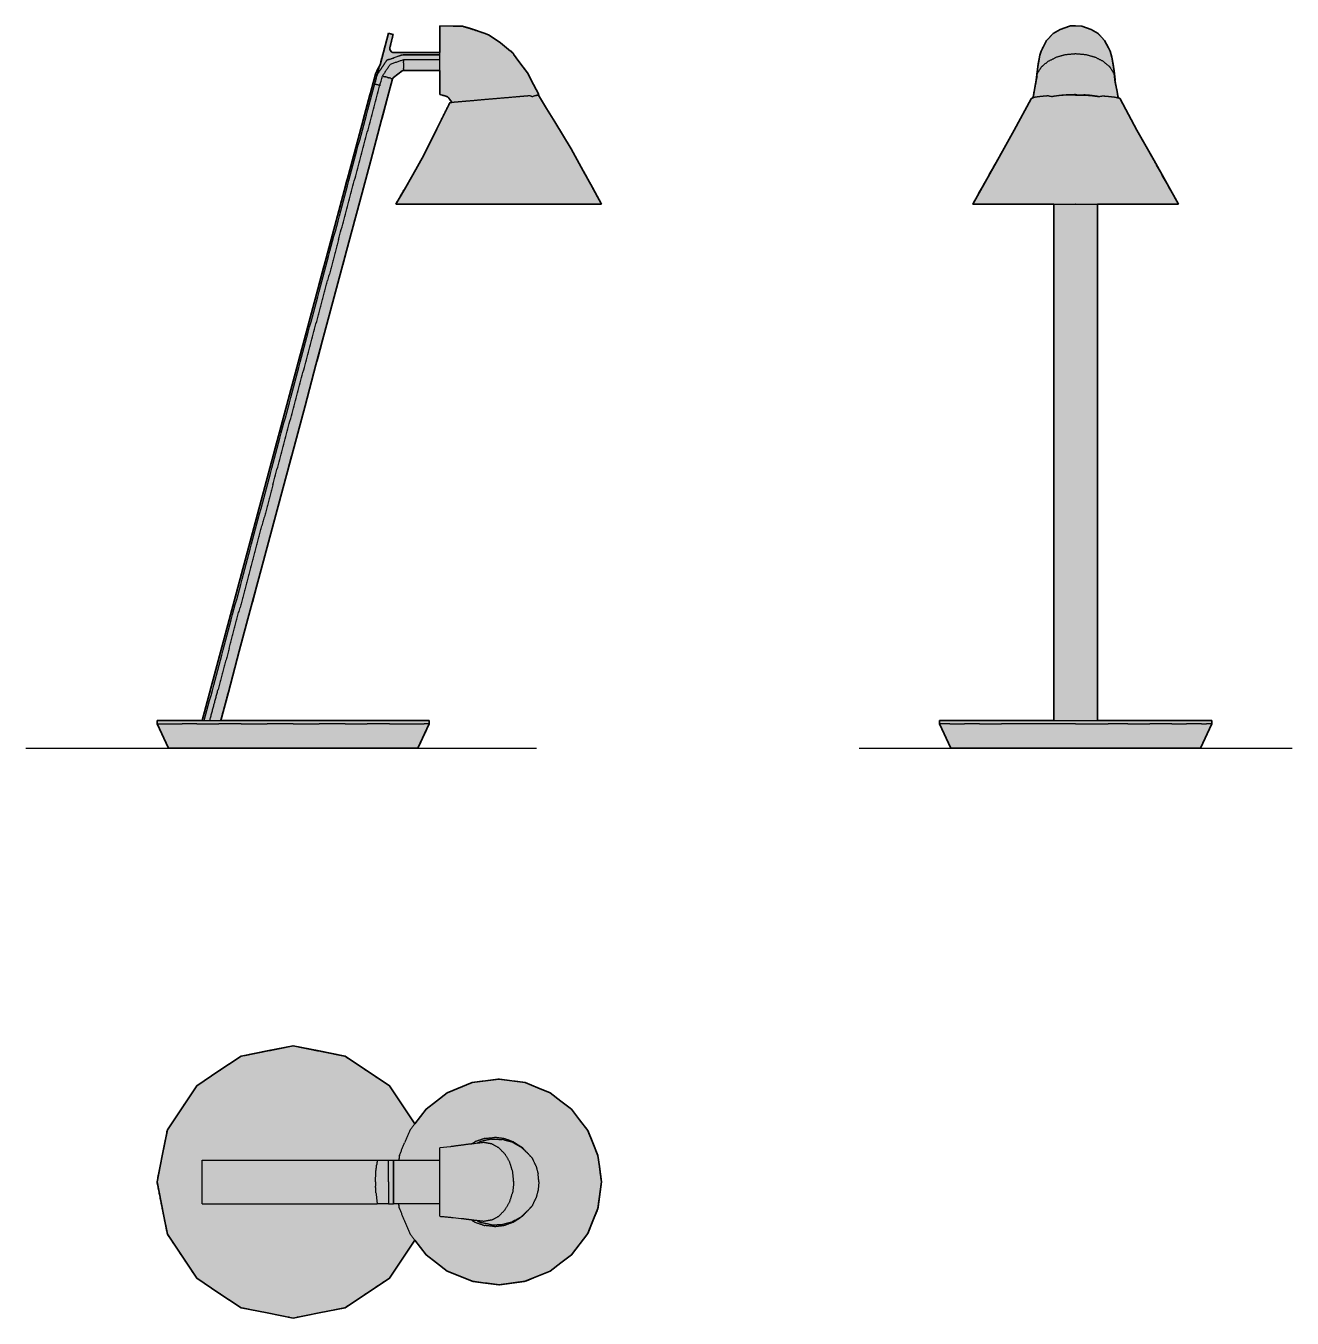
# Model space of a CAD drawing. Header units: millimetres. Extents: x 0 to 739, y -332 to 421.
import ezdxf

# ---------------------------------------------------------------- set-up
doc = ezdxf.new("R2010")
doc.units = ezdxf.units.MM
doc.layers.add('Blocks', color=7, linetype='Continuous')
doc.layers.add('Default', color=7, linetype='Continuous')
doc.layers.add('Blocks$Fill', color=7, linetype='Continuous', true_color=0xffffff)
for name, color, linetype, lineweight, true_color in [('Blocks$Inner', 7, 'Continuous', 25, 0x007f00), ('Blocks$Outline', 7, 'Continuous', 35, 0xff3f3f), ('Groud', 7, 'Continuous', 25, 0x243775)]:
    doc.layers.add(name, color=color, linetype=linetype, lineweight=lineweight, true_color=true_color)

# ---------------------------------------------------------------- blocks, each defined once
blk = doc.blocks.new('NJP mini Table Lamp Top')
at = {"layer": 'Blocks$Fill'}
blk.add_hatch(color=256, dxfattribs=at).paths.add_polyline_path([(23.27, -56.18), (49.04, -73.4), (64.25, -76.42), (79.45, -79.45), (94.65, -76.42), (109.85, -73.4), (135.63, -56.18), (150.49, -33.93), (157, -42.43), (163.22, -47.19), (169.43, -51.96), (176.67, -54.96), (183.9, -57.95), (191.67, -58.98), (199.43, -60), (214.96, -57.95), (229.43, -51.96), (235.64, -47.19), (241.86, -42.43), (251.39, -30), (254.39, -22.76), (257.38, -15.53), (259.43, 0), (258.23, 9.08), (257.38, 15.53), (254.39, 22.76), (251.39, 30), (246.62, 36.21), (241.86, 42.43), (235.64, 47.19), (229.43, 51.96), (222.19, 54.96), (214.96, 57.95), (199.43, 60), (183.9, 57.95), (169.43, 51.96), (163.22, 47.19), (157, 42.43), (150.49, 33.93), (135.63, 56.18), (109.85, 73.4), (79.45, 79.45), (64.25, 76.42), (49.04, 73.4), (36.16, 64.79), (23.27, 56.18), (14.66, 43.29), (6.05, 30.4), (3.02, 15.2), (0, 0), (6.05, -30.4)], flags=0)
at = {"layer": 'Blocks$Inner'}
for p, q in [((171.35, 20.57), (165.07, 20)), ((172.77, -20.75), (177.59, -21.38))]:
    blk.add_line(p, q, dxfattribs=at)
for points in [[(0, 0), (3.02, 15.2), (6.05, 30.4), (14.66, 43.29), (23.27, 56.18), (36.16, 64.79), (49.04, 73.4), (64.25, 76.42), (79.45, 79.45), (94.65, 76.42), (109.85, 73.4)], [(109.85, 73.4), (135.63, 56.18)], [(183.9, 57.95), (169.43, 51.96)], [(199.43, 60), (183.9, 57.95)], [(214.96, 57.95), (199.43, 60)], [(214.96, 57.95), (222.19, 54.96)], [(229.43, 51.96), (222.19, 54.96)], [(157, 42.43), (163.22, 47.19)], [(169.43, 51.96), (163.22, 47.19)], [(229.43, 51.96), (235.64, 47.19)], [(241.86, 42.43), (235.64, 47.19)], [(157, 42.43), (147.47, 30)], [(241.86, 42.43), (246.62, 36.21)], [(246.62, 36.21), (251.39, 30)], [(141.48, 15.53), (144.48, 22.76)], [(147.47, 30), (144.48, 22.76)], [(193.09, 22.61), (190.85, 23), (183.02, 22.12), (177.09, 21.38), (171.35, 20.57)], [(183.52, 22.17), (185.72, 23.53)], [(191.26, 25.41), (185.72, 23.53)], [(189.15, 23.7), (186.71, 22.53)], [(189.15, 23.7), (186.78, 22.54)], [(195.22, 25), (189.15, 23.7)], [(191.26, 25.41), (197.07, 26)], [(195.22, 25), (201.42, 24.81)], [(202.87, 25.26), (197.07, 26)], [(207.4, 23.14), (201.42, 24.81)], [(208.36, 23.23), (202.87, 25.26)], [(207.4, 23.14), (212.81, 20.07)], [(208.36, 23.23), (213.26, 20.02)], [(254.39, 22.76), (251.39, 30)], [(257.38, 15.53), (254.39, 22.76)], [(141.48, 15.53), (141.1, 12.68)], [(165.07, 19.32), (165.07, 20)], [(165.07, -19.32), (165.07, -17.32), (165.07, -14.14), (165.07, -10), (165.07, -5.18), (165.07, 0), (165.07, 5.18), (165.07, 10), (165.07, 14.14), (165.07, 17.32), (165.07, 19.32)], [(195.34, 22.22), (193.09, 22.61)], [(199.52, 19.92), (195.34, 22.22)], [(203.12, 16.26), (199.52, 19.92)], [(203.12, 16.26), (205.88, 11.5)], [(217.31, 15.78), (212.81, 20.07)], [(213.26, 20.02), (217.31, 15.78)], [(218.34, 14.64), (217.31, 15.78)], [(258.23, 9.08), (257.38, 15.53)], [(26.27, 12.68), (127.14, 12.68)], [(127.14, 12.68), (128.53, 12.68)], [(127.78, 6.36), (128.24, 10.25)], [(128.53, 12.68), (128.24, 10.25)], [(128.53, 12.68), (134.2, 12.68)], [(134.2, 12.68), (135.09, 12.68)], [(135.09, 0), (135.09, 12.68)], [(135.09, 12.68), (137.84, 12.68)], [(137.84, 12.68), (137.84, -12.68)], [(137.84, 12.68), (138.27, 12.68)], [(138.27, 12.68), (141.1, 12.68)], [(138.27, -12.68), (138.27, 12.68)], [(141.1, 12.68), (165.07, 12.68)], [(207.61, 5.95), (205.88, 11.5)], [(218.34, 14.64), (219.29, 13.44)], [(221.26, 9.21), (219.29, 13.44)], [(221.26, 9.21), (222.46, 4.69)], [(259.43, 0), (258.23, 9.08)], [(6.05, -30.4), (3.77, -18.96), (0, 0)], [(127.46, 0), (127.78, 6.36)], [(135.09, 0), (135.09, -12.68)], [(208.2, 0), (207.61, 5.95)], [(222.87, 0), (222.46, 4.69)], [(127.46, 0), (127.58, -2.44)], [(127.78, -6.36), (127.58, -2.44)], [(127.78, -6.36), (128.53, -12.68)], [(205.88, -11.5), (207.61, -5.95)], [(208.2, 0), (207.61, -5.95)], [(222.46, -4.69), (221.26, -9.21)], [(222.87, 0), (222.46, -4.69)], [(259.43, 0), (257.38, -15.53)], [(26.27, -12.68), (128.53, -12.68)], [(135.09, -12.68), (128.53, -12.68)], [(135.09, -12.68), (137.84, -12.68)], [(141.48, -15.53), (141.1, -12.68)], [(203.12, -16.26), (205.88, -11.5)], [(218.34, -14.64), (217.31, -15.78)], [(219.29, -13.44), (218.34, -14.64)], [(219.29, -13.44), (221.26, -9.21)], [(141.48, -15.53), (144.48, -22.76)], [(165.07, -20), (165.07, -19.32)], [(165.07, -20), (172.77, -20.75)], [(190.85, -23), (185.85, -22.47), (181.27, -21.89), (177.59, -21.38)], [(183.52, -22.18), (185.72, -23.53)], [(186.78, -22.57), (189.15, -23.7)], [(186.84, -22.57), (189.15, -23.7)], [(195.34, -22.22), (190.85, -23)], [(195.34, -22.22), (199.52, -19.92)], [(199.52, -19.92), (203.12, -16.26)], [(207.4, -23.14), (212.81, -20.07)], [(208.36, -23.23), (213.26, -20.02)], [(212.81, -20.07), (217.31, -15.78)], [(213.26, -20.02), (217.31, -15.78)], [(257.38, -15.53), (254.39, -22.76)], [(144.48, -22.76), (147.47, -30)], [(147.47, -30), (157, -42.43)], [(185.72, -23.53), (191.26, -25.41)], [(195.22, -25), (189.15, -23.7)], [(197.07, -26), (191.26, -25.41)], [(195.22, -25), (201.42, -24.81)], [(197.07, -26), (202.87, -25.26)], [(201.42, -24.81), (207.4, -23.14)], [(202.87, -25.26), (208.36, -23.23)], [(241.86, -42.43), (251.39, -30)], [(251.39, -30), (254.39, -22.76)], [(23.27, -56.18), (6.05, -30.4)], [(157, -42.43), (163.22, -47.19)], [(241.86, -42.43), (235.64, -47.19)], [(169.43, -51.96), (163.22, -47.19)], [(169.43, -51.96), (176.67, -54.96)], [(214.96, -57.95), (229.43, -51.96)], [(229.43, -51.96), (235.64, -47.19)], [(109.85, -73.4), (94.65, -76.42), (79.45, -79.45), (64.25, -76.42), (49.04, -73.4), (36.16, -64.79), (23.27, -56.18)], [(135.63, -56.18), (109.85, -73.4)], [(183.9, -57.95), (176.67, -54.96)], [(183.9, -57.95), (191.67, -58.98)], [(199.43, -60), (191.67, -58.98)], [(199.43, -60), (214.96, -57.95)]]:
    blk.add_open_spline(points, degree=1, dxfattribs=at)
for points, knots in [([(135.63, 56.18), (144.24, 43.29), (150.49, 33.93)], [30, 30, 31, 31.726187, 31.726187]), ([(165.07, -12.68), (138.27, -12.68), (137.84, -12.68)], [1.052792, 1.052792, 2, 2.693157, 2.693157]), ([(150.49, -33.93), (144.24, -43.29), (135.63, -56.18)], [20.273813, 20.273813, 21, 22, 22])]:
    blk.add_open_spline(points, degree=1, knots=knots, dxfattribs=at)
at = {"layer": 'Blocks$Outline'}
for points in [[(109.85, 73.4), (94.65, 76.42), (79.45, 79.45), (64.25, 76.42), (49.04, 73.4), (36.16, 64.79), (23.27, 56.18), (14.66, 43.29), (6.05, 30.4), (3.02, 15.2), (0, 0)], [(135.63, 56.18), (109.85, 73.4)], [(150.49, 33.93), (144.24, 43.29), (135.63, 56.18)], [(183.9, 57.95), (169.43, 51.96)], [(199.43, 60), (183.9, 57.95)], [(214.96, 57.95), (199.43, 60)], [(222.19, 54.96), (214.96, 57.95)], [(229.43, 51.96), (222.19, 54.96)], [(163.22, 47.19), (157, 42.43)], [(169.43, 51.96), (163.22, 47.19)], [(235.64, 47.19), (229.43, 51.96)], [(241.86, 42.43), (235.64, 47.19)], [(157, 42.43), (150.49, 33.93)], [(246.62, 36.21), (241.86, 42.43)], [(251.39, 30), (246.62, 36.21)], [(254.39, 22.76), (251.39, 30)], [(257.38, 15.53), (254.39, 22.76)], [(258.23, 9.08), (257.38, 15.53)], [(259.43, 0), (258.23, 9.08)], [(0, 0), (3.77, -18.96), (6.05, -30.4)], [(257.38, -15.53), (259.43, 0)], [(254.39, -22.76), (257.38, -15.53)], [(241.86, -42.43), (251.39, -30)], [(251.39, -30), (254.39, -22.76)], [(6.05, -30.4), (23.27, -56.18)], [(135.63, -56.18), (144.24, -43.29), (150.49, -33.93)], [(150.49, -33.93), (157, -42.43)], [(157, -42.43), (163.22, -47.19)], [(235.64, -47.19), (241.86, -42.43)], [(163.22, -47.19), (169.43, -51.96)], [(169.43, -51.96), (176.67, -54.96)], [(214.96, -57.95), (229.43, -51.96)], [(229.43, -51.96), (235.64, -47.19)], [(23.27, -56.18), (36.16, -64.79), (49.04, -73.4), (64.25, -76.42), (79.45, -79.45), (94.65, -76.42), (109.85, -73.4)], [(109.85, -73.4), (135.63, -56.18)], [(176.67, -54.96), (183.9, -57.95)], [(183.9, -57.95), (191.67, -58.98)], [(191.67, -58.98), (199.43, -60)], [(199.43, -60), (214.96, -57.95)]]:
    blk.add_lwpolyline(points, dxfattribs=at)
at = {"layer": 'Default'}
blk.add_lwpolyline([(26.27, -12.68), (26.27, 12.68)], dxfattribs=at)
blk = doc.blocks.new('NJP mini Table Lamp Front')
at = {"layer": 'Blocks$Fill'}
blk.add_hatch(color=256, dxfattribs=at).paths.add_polyline_path([(53.57, 0), (108.64, 0), (126.39, 0), (140.33, 0), (154.26, 0), (166.08, 0), (185.78, 0), (193.68, 0), (196.45, 0), (199.22, 0), (205.84, 14.2), (205.84, 16.17), (202.82, 16.17), (139.07, 16.17), (139.07, 34.42), (139.07, 58.28), (139.07, 82.13), (139.07, 105.98), (139.07, 177.54), (139.07, 201.39), (139.07, 225.24), (139.07, 249.1), (139.07, 272.95), (139.07, 317.56), (141.92, 317.56), (186.39, 317.56), (152.39, 378.92), (151.65, 379.42), (151.26, 379.51), (150.63, 383.18), (149.35, 389.79), (149.39, 390.02), (148.86, 395.16), (148.29, 399.08), (147.49, 403.26), (146.46, 406.65), (145.6, 408.76), (143.34, 412.89), (139.47, 417.06), (135.38, 419.41), (129.99, 421.4), (126.39, 421.5), (122.8, 421.4), (117.41, 419.41), (113.32, 417.06), (109.45, 412.89), (107.18, 408.76), (106.33, 406.65), (105.58, 404.3), (104.65, 400.01), (104.28, 397.49), (103.39, 390.02), (103.44, 389.79), (102.15, 383.18), (101.52, 379.51), (101.14, 379.42), (100.39, 378.92), (66.39, 317.56), (67.42, 317.56), (68.44, 317.56), (71.44, 317.56), (113.71, 317.56), (113.71, 201.39), (113.71, 177.54), (113.71, 129.83), (113.71, 105.98), (113.71, 82.13), (113.71, 58.28), (113.71, 34.42), (113.71, 16.17), (49.97, 16.17), (46.95, 16.17), (46.95, 14.2)], flags=0)
at = {"layer": 'Blocks$Inner'}
for points in [[(107.18, 408.76), (109.45, 412.89), (113.32, 417.06)], [(113.32, 417.06), (117.41, 419.41), (122.8, 421.4)], [(126.39, 421.5), (122.8, 421.4)], [(126.39, 421.5), (129.99, 421.4)], [(129.99, 421.4), (135.38, 419.41), (139.47, 417.06)], [(131.6, 420.8), (131.57, 420.82)], [(131.57, 420.82), (131.57, 420.82)], [(139.47, 417.06), (143.34, 412.89), (145.6, 408.76), (146.46, 406.65), (147.49, 403.26)], [(105.58, 404.3), (106.33, 406.65), (107.18, 408.76)], [(103.39, 390.02), (104.28, 397.49), (104.65, 400.01), (105.58, 404.3)], [(106.87, 397.9), (110.13, 400.69)], [(110.13, 400.69), (114.89, 403.09)], [(120.44, 404.6), (114.89, 403.09)], [(126.39, 405.11), (120.44, 404.6)], [(132.35, 404.6), (126.39, 405.11)], [(137.89, 403.09), (132.35, 404.6)], [(142.66, 400.69), (137.89, 403.09)], [(142.66, 400.69), (145.92, 397.9)], [(147.49, 403.26), (148.37, 398.21), (148.86, 395.16), (148.29, 399.08), (147.49, 403.26)], [(103.87, 392.06), (103.02, 387.62), (102.15, 383.18)], [(103.39, 390.02), (104.18, 393.93)], [(104.18, 393.93), (106.47, 397.57)], [(106.87, 397.9), (106.47, 397.57)], [(145.92, 397.9), (146.31, 397.57)], [(146.31, 397.57), (148.43, 394.21)], [(148.61, 393.93), (148.43, 394.21)], [(148.61, 393.93), (149, 391.98)], [(149.39, 390.02), (148.86, 395.16)], [(148.91, 392.06), (149.76, 387.62), (150.63, 383.18)], [(103.44, 389.79), (103.39, 390.02)], [(149.39, 390.02), (149, 391.98)], [(149.35, 389.79), (149.39, 390.02)], [(66.39, 317.56), (80.8, 343.21), (90.61, 360.61), (100.39, 378.92)], [(101.14, 379.42), (100.39, 378.92)], [(103.16, 379.89), (101.14, 379.42)], [(106.37, 380.31), (103.16, 379.89)], [(110.61, 380.66), (106.37, 380.31)], [(110.61, 380.66), (108.8, 380.5)], [(110.61, 380.66), (111.75, 380.47)], [(111.75, 380.47), (112.95, 380.27)], [(117.18, 380.87), (112.95, 380.27)], [(116.4, 380.73), (112.95, 380.27)], [(120.01, 381.05), (116.4, 380.73)], [(121.7, 381.24), (117.18, 380.87)], [(123.17, 381.1), (120.01, 381.05)], [(126.39, 381.37), (121.7, 381.24)], [(126.39, 381.12), (123.17, 381.1)], [(126.39, 381.37), (131.09, 381.24)], [(126.39, 381.12), (129.62, 381.1)], [(129.62, 381.1), (132.77, 381.05)], [(135.6, 380.87), (131.09, 381.24)], [(132.77, 381.05), (136.39, 380.73)], [(139.83, 380.27), (135.6, 380.87)], [(136.39, 380.73), (139.83, 380.27)], [(139.83, 380.27), (141.03, 380.47)], [(141.03, 380.47), (142.17, 380.66)], [(142.17, 380.66), (146.41, 380.31)], [(142.17, 380.66), (144, 380.5)], [(143.99, 380.5), (144.01, 380.51)], [(146.41, 380.31), (149.62, 379.89)], [(149.62, 379.89), (151.65, 379.42)], [(152.39, 378.92), (151.65, 379.42)], [(186.39, 317.56), (172.16, 342.9), (162.18, 360.61), (152.39, 378.92)], [(66.39, 317.56), (67.42, 317.56)], [(68.44, 317.56), (67.42, 317.56)], [(68.44, 317.56), (71.44, 317.56)], [(113.71, 201.39), (113.71, 317.56)], [(126.39, 317.56), (135.47, 317.56)], [(135.47, 317.56), (139.07, 317.56)], [(139.07, 317.56), (139.07, 272.95)], [(141.92, 317.56), (139.07, 317.56)], [(141.92, 317.56), (156.39, 317.56), (168.82, 317.56), (178.35, 317.56), (184.34, 317.56), (186.39, 317.56)], [(139.07, 249.1), (139.07, 272.95)], [(139.07, 249.1), (139.07, 225.24)], [(139.07, 201.39), (139.07, 225.24)], [(113.71, 201.39), (113.71, 177.54)], [(139.07, 201.39), (139.07, 177.54)], [(113.71, 129.83), (113.71, 177.54)], [(139.07, 177.54), (139.07, 105.98)], [(113.71, 105.98), (113.71, 129.83)], [(113.71, 105.98), (113.71, 82.13)], [(139.07, 105.98), (139.07, 82.13)], [(113.71, 58.28), (113.71, 82.13)], [(139.07, 82.13), (139.07, 58.28)], [(113.71, 58.28), (113.71, 34.42)], [(139.07, 58.28), (139.07, 34.42)], [(113.71, 16.17), (113.71, 34.42)], [(139.07, 34.42), (139.07, 16.17)], [(46.95, 14.2), (46.95, 16.17)], [(49.97, 16.17), (46.95, 16.17)], [(202.82, 16.17), (205.84, 16.17)], [(205.84, 16.17), (205.84, 14.2)], [(49.97, 14.2), (46.95, 14.2)], [(46.95, 14.2), (53.57, 0)], [(52.99, 14.2), (49.97, 14.2)], [(52.99, 14.2), (61.6, 14.2)], [(70.21, 14.2), (61.6, 14.2)], [(70.21, 14.2), (83.1, 14.2)], [(95.99, 14.2), (83.1, 14.2)], [(107.44, 14.2), (95.99, 14.2)], [(126.39, 14.2), (107.44, 14.2)], [(126.39, 14.2), (145.35, 14.2)], [(156.8, 14.2), (145.35, 14.2)], [(156.8, 14.2), (169.68, 14.2)], [(182.57, 14.2), (169.68, 14.2)], [(182.57, 14.2), (191.18, 14.2)], [(199.79, 14.2), (191.18, 14.2)], [(205.84, 14.2), (199.22, 0)], [(199.79, 14.2), (202.82, 14.2)], [(205.84, 14.2), (202.82, 14.2)], [(126.39, 0), (108.64, 0)], [(126.39, 0), (140.33, 0)], [(154.26, 0), (140.33, 0)], [(154.26, 0), (166.08, 0)], [(193.68, 0), (185.78, 0)], [(193.68, 0), (196.45, 0)], [(199.22, 0), (196.45, 0)]]:
    blk.add_open_spline(points, degree=1, dxfattribs=at)
for points, knots in [([(101.52, 379.51), (102.15, 383.18), (101.62, 379.53)], [0.169524, 0.169524, 1, 1.938799, 1.938799]), ([(151.17, 379.53), (150.63, 383.18), (151.26, 379.51)], [1.061201, 1.061201, 2, 2.830476, 2.830476]), ([(71.44, 317.56), (74.43, 317.56), (83.97, 317.56), (96.39, 317.56), (110.86, 317.56), (126.39, 317.56), (126.39, 317.56)], [-4.5, -4.5, -4, -3, -2, -1, 0, 0.000002, 0.000002]), ([(49.97, 16.17), (52.99, 16.17), (70.21, 16.17), (95.99, 16.17), (126.39, 16.17)], [-2.5, -2.5, -2, -1, 0, 1, 1]), ([(126.39, 16.17), (156.8, 16.17), (182.57, 16.17), (199.79, 16.17), (202.82, 16.17)], [2, 2, 3, 4, 5, 5.5, 5.5]), ([(108.64, 0), (98.52, 0), (74.9, 0), (59.11, 0), (53.57, 0)], [3.636884, 3.636884, 4, 5, 6, 7, 7]), ([(185.78, 0), (177.89, 0), (166.08, 0)], [7.5, 7.5, 8, 8.5, 8.5])]:
    blk.add_open_spline(points, degree=1, knots=knots, dxfattribs=at)
at = {"layer": 'Blocks$Outline'}
for points in [[(113.32, 417.06), (109.45, 412.89), (107.18, 408.76)], [(122.8, 421.4), (117.41, 419.41), (113.32, 417.06)], [(126.39, 421.5), (122.8, 421.4)], [(129.99, 421.4), (126.39, 421.5)], [(139.47, 417.06), (135.38, 419.41), (129.99, 421.4)], [(147.49, 403.26), (146.46, 406.65), (145.6, 408.76), (143.34, 412.89), (139.47, 417.06)], [(107.18, 408.76), (106.33, 406.65), (105.58, 404.3)], [(105.58, 404.3), (104.65, 400.01), (104.28, 397.49), (103.39, 390.02)], [(148.86, 395.16), (148.29, 399.08), (147.49, 403.26)], [(149.39, 390.02), (148.86, 395.16)], [(103.44, 389.79), (103.02, 387.62), (102.15, 383.18)], [(103.39, 390.02), (103.44, 389.79)], [(149.35, 389.79), (149.39, 390.02)], [(150.63, 383.18), (149.76, 387.62), (149.35, 389.79)], [(100.39, 378.92), (90.61, 360.61), (80.8, 343.21), (66.39, 317.56)], [(101.14, 379.42), (100.39, 378.92)], [(101.52, 379.51), (101.14, 379.42)], [(102.15, 383.18), (101.52, 379.51)], [(151.26, 379.51), (150.63, 383.18)], [(151.65, 379.42), (151.26, 379.51)], [(152.39, 378.92), (151.65, 379.42)], [(186.39, 317.56), (172.16, 342.9), (162.18, 360.61), (152.39, 378.92)], [(66.39, 317.56), (67.42, 317.56)], [(67.42, 317.56), (68.44, 317.56)], [(68.44, 317.56), (71.44, 317.56)], [(71.44, 317.56), (74.43, 317.56), (83.97, 317.56), (96.39, 317.56), (110.86, 317.56), (113.71, 317.56)], [(113.71, 317.56), (113.71, 201.39)], [(139.07, 272.95), (139.07, 317.56)], [(139.07, 317.56), (141.92, 317.56)], [(141.92, 317.56), (156.39, 317.56), (168.82, 317.56), (178.35, 317.56), (184.34, 317.56), (186.39, 317.56)], [(139.07, 249.1), (139.07, 272.95)], [(139.07, 225.24), (139.07, 249.1)], [(139.07, 201.39), (139.07, 225.24)], [(113.71, 201.39), (113.71, 177.54)], [(139.07, 177.54), (139.07, 201.39)], [(113.71, 177.54), (113.71, 129.83)], [(139.07, 105.98), (139.07, 177.54)], [(113.71, 129.83), (113.71, 105.98)], [(113.71, 105.98), (113.71, 82.13)], [(139.07, 82.13), (139.07, 105.98)], [(113.71, 82.13), (113.71, 58.28)], [(139.07, 58.28), (139.07, 82.13)], [(113.71, 58.28), (113.71, 34.42)], [(139.07, 34.42), (139.07, 58.28)], [(113.71, 34.42), (113.71, 16.17)], [(139.07, 16.17), (139.07, 34.42)], [(49.97, 16.17), (46.95, 16.17)], [(46.95, 16.17), (46.95, 14.2)], [(113.71, 16.17), (95.99, 16.17), (70.21, 16.17), (52.99, 16.17), (49.97, 16.17)], [(202.82, 16.17), (199.79, 16.17), (182.57, 16.17), (156.8, 16.17), (139.07, 16.17)], [(205.84, 16.17), (202.82, 16.17)], [(205.84, 14.2), (205.84, 16.17)], [(46.95, 14.2), (53.57, 0)], [(199.22, 0), (205.84, 14.2)], [(53.57, 0), (59.11, 0), (74.9, 0), (98.52, 0), (108.64, 0)], [(108.64, 0), (126.39, 0)], [(126.39, 0), (140.33, 0)], [(140.33, 0), (154.26, 0)], [(154.26, 0), (166.08, 0)], [(166.08, 0), (177.89, 0), (185.78, 0)], [(185.78, 0), (193.68, 0)], [(193.68, 0), (196.45, 0)], [(196.45, 0), (199.22, 0)]]:
    blk.add_lwpolyline(points, dxfattribs=at)
blk = doc.blocks.new('NJP mini Table Lamp Side')
at = {"layer": 'Blocks$Fill'}
blk.add_hatch(color=256, dxfattribs=at).paths.add_polyline_path([(83.21, 0), (88.75, 0), (96.64, 0), (116.35, 0), (128.16, 0), (142.1, 0), (156.03, 0), (169.97, 0), (183.9, 0), (195.71, 0), (207.53, 0), (215.42, 0), (228.86, 0), (235.48, 14.2), (235.48, 16.17), (113.76, 16.17), (118.23, 32.82), (124.62, 56.68), (131.01, 80.53), (137.4, 104.38), (143.79, 128.23), (150.18, 152.09), (156.57, 175.94), (162.96, 199.79), (169.36, 223.64), (175.75, 247.5), (182.14, 271.35), (188.53, 295.2), (194.92, 319.05), (201.31, 342.91), (207.7, 366.76), (214.09, 390.61), (214.59, 391.35), (219.61, 395.2), (220.44, 395.48), (241.66, 395.48), (241.66, 391.5), (241.66, 381.5), (243.91, 380.83), (246.17, 380.16), (246.87, 379.36), (247.58, 378.55), (248.48, 377.25), (248.62, 376.76), (248.07, 376.71), (247.41, 376.66), (239.9, 361.32), (232.38, 345.97), (225.86, 334.65), (220.94, 326.11), (216.02, 317.56), (217.21, 317.56), (336.02, 317.56), (330.69, 327.24), (325.36, 336.93), (318.3, 349.76), (308.76, 365.44), (303.99, 373.28), (299.22, 381.12), (299.02, 381.1), (298.43, 381.05), (299.46, 381.37), (296.29, 387.33), (292.76, 393.99), (287.67, 400.79), (284.58, 404.92), (284.79, 405.11), (283.83, 405.92), (283.11, 406.88), (282.88, 406.72), (277.05, 411.63), (270.46, 416.14), (259.59, 419.87), (254.93, 421.23), (241.66, 421.5), (241.66, 411.5), (241.66, 406.67), (241.66, 405.89), (214.85, 405.89), (214.24, 405.97), (213.67, 406.2), (213.17, 406.58), (212.79, 407.06), (212.55, 407.63), (212.46, 408.25), (212.53, 408.86), (214.43, 416.47), (211.68, 417.16), (206.73, 398.71), (205.57, 396.71), (205.37, 396.37), (204.04, 393.3), (102.99, 16.17), (76.58, 16.17), (76.58, 14.2)], flags=0)
at = {"layer": 'Blocks$Inner'}
for points in [[(203.72, 387.48), (211.68, 417.16)], [(211.68, 417.16), (214.43, 416.47)], [(214.43, 416.47), (212.53, 408.86)], [(241.66, 421.5), (249.67, 421.4), (254.93, 421.23)], [(241.66, 411.5), (241.66, 415.64), (241.66, 418.82), (241.66, 420.82), (241.66, 421.5)], [(254.93, 421.23), (259.59, 419.87), (268.05, 417.04), (270.46, 416.14)], [(212.53, 408.86), (212.46, 408.25)], [(212.46, 408.25), (212.55, 407.63)], [(212.55, 407.63), (212.79, 407.06)], [(241.66, 406.67), (241.66, 411.5)], [(209.11, 399), (210.78, 401.5)], [(219.09, 404.3), (210.67, 401.42)], [(210.78, 401.5), (220.44, 404.78)], [(220.44, 401.67), (212.68, 399.03)], [(212.79, 407.06), (213.17, 406.58)], [(213.17, 406.58), (213.67, 406.2)], [(213.67, 406.2), (214.24, 405.97)], [(214.85, 405.89), (214.24, 405.97)], [(214.85, 405.89), (241.66, 405.89)], [(241.66, 404.3), (219.09, 404.3)], [(220.44, 404.78), (241.66, 404.78)], [(220.44, 401.67), (220.44, 401.25)], [(241.66, 401.67), (220.44, 401.67)], [(220.44, 401.25), (220.44, 400.68)], [(220.44, 400.01), (220.44, 400.68)], [(220.44, 400.01), (220.44, 399.28)], [(241.66, 396.32), (241.66, 401.5), (241.66, 406.67)], [(283.11, 406.88), (282.88, 406.73)], [(283.11, 406.88), (283.83, 405.92)], [(283.83, 405.92), (284.79, 405.11)], [(284.79, 405.11), (284.57, 404.93)], [(284.58, 404.92), (287.67, 400.79)], [(292.76, 393.99), (287.67, 400.79)], [(102.99, 16.17), (204.04, 393.3)], [(104.14, 16.17), (205.12, 393.02)], [(182.56, 296.8), (208.12, 392.21)], [(204.04, 393.3), (204.4, 393.84)], [(204.04, 393.3), (204.37, 393.22)], [(204.17, 393.27), (205.57, 396.71)], [(204.37, 393.22), (205.12, 393.02)], [(205.12, 393.02), (207.44, 396.49)], [(205.57, 396.71), (206.55, 398.03)], [(206.73, 398.71), (205.58, 396.72)], [(207.44, 396.49), (209.11, 399)], [(212.68, 399.03), (208.12, 392.21)], [(208.53, 392.1), (208.36, 392.15)], [(208.53, 392.1), (209.08, 391.96)], [(213.75, 390.7), (220.44, 395.84)], [(220.44, 395.48), (219.61, 395.2)], [(220.44, 399.28), (220.44, 398.54)], [(220.44, 398.54), (220.44, 397.83)], [(220.44, 397.83), (220.44, 397.2)], [(220.44, 397.2), (220.44, 396.65)], [(220.44, 396.19), (220.44, 396.65)], [(220.44, 396.19), (220.44, 395.84)], [(220.44, 395.6), (220.44, 395.84)], [(220.44, 395.48), (220.44, 395.6)], [(220.44, 395.48), (241.66, 395.48)], [(241.66, 391.5), (241.66, 396.32)], [(292.76, 393.99), (296.29, 387.33)], [(206.98, 386.61), (203.72, 387.48)], [(214.09, 390.61), (207.7, 366.76)], [(209.08, 391.96), (209.72, 391.78)], [(210.43, 391.59), (209.72, 391.78)], [(211.14, 391.4), (210.43, 391.59)], [(211.14, 391.4), (211.82, 391.22)], [(212.44, 391.05), (211.82, 391.22)], [(212.97, 390.91), (212.44, 391.05)], [(212.97, 390.91), (213.41, 390.79)], [(213.41, 390.79), (213.75, 390.7)], [(213.98, 390.64), (213.75, 390.7)], [(214.09, 390.61), (213.98, 390.64)], [(214.09, 390.61), (214.59, 391.35)], [(241.66, 381.5), (241.66, 382.18), (241.66, 384.18), (241.66, 387.36), (241.66, 391.5)], [(299.46, 381.37), (296.29, 387.33)], [(241.66, 381.5), (243.91, 380.83)], [(246.17, 380.16), (243.91, 380.83)], [(246.17, 380.16), (246.87, 379.36)], [(247.58, 378.55), (246.87, 379.36)], [(247.58, 378.55), (248.48, 377.25)], [(293.9, 380.66), (289.84, 380.31), (284.95, 379.89), (279.46, 379.42), (273.66, 378.92), (267.84, 378.42), (262.3, 377.94), (257.32, 377.51), (253.16, 377.15), (250.02, 376.88), (248.07, 376.71)], [(248.62, 376.76), (248.48, 377.25)], [(294.92, 380.47), (293.9, 380.66)], [(294.92, 380.47), (295.88, 380.27)], [(297.84, 380.87), (295.88, 380.27)], [(297.84, 380.87), (299.05, 381.24), (299.46, 381.37)], [(299.02, 381.1), (298.43, 381.05)], [(299.02, 381.1), (299.22, 381.12)], [(299.22, 381.12), (303.99, 373.28)], [(239.9, 361.32), (247.41, 376.66)], [(247.41, 376.66), (248.07, 376.71)], [(308.76, 365.44), (303.99, 373.28)], [(201.31, 342.91), (207.7, 366.76)], [(318.3, 349.76), (308.76, 365.44)], [(232.38, 345.97), (239.9, 361.32)], [(318.3, 349.76), (325.36, 336.93)], [(201.31, 342.91), (194.92, 319.05)], [(232.38, 345.97), (225.86, 334.65)], [(225.86, 334.65), (220.94, 326.11)], [(325.36, 336.93), (330.69, 327.24)], [(216.02, 317.56), (220.94, 326.11)], [(336.02, 317.56), (330.69, 327.24)], [(188.53, 295.2), (194.92, 319.05)], [(216.02, 317.56), (217.21, 317.56)], [(182.56, 296.8), (176.16, 272.95)], [(188.53, 295.2), (182.14, 271.35)], [(169.77, 249.1), (176.16, 272.95)], [(175.75, 247.5), (182.14, 271.35)], [(144.21, 153.69), (169.77, 249.1)], [(175.75, 247.5), (169.36, 223.64)], [(162.96, 199.79), (169.36, 223.64)], [(162.96, 199.79), (156.57, 175.94)], [(150.18, 152.09), (156.57, 175.94)], [(144.21, 153.69), (137.82, 129.83)], [(150.18, 152.09), (143.79, 128.23)], [(131.43, 105.98), (137.82, 129.83)], [(137.4, 104.38), (143.79, 128.23)], [(131.43, 105.98), (125.03, 82.13)], [(137.4, 104.38), (131.01, 80.53)], [(118.64, 58.28), (125.03, 82.13)], [(124.62, 56.68), (131.01, 80.53)], [(118.64, 58.28), (112.25, 34.42)], [(124.62, 56.68), (118.23, 32.82)], [(107.36, 16.17), (112.25, 34.42)], [(113.76, 16.17), (118.23, 32.82)], [(76.58, 16.17), (76.58, 14.2)], [(76.58, 16.17), (82.63, 16.17), (99.85, 16.17), (125.63, 16.17), (156.03, 16.17), (186.44, 16.17), (212.21, 16.17), (229.43, 16.17), (235.48, 16.17)], [(235.48, 16.17), (235.48, 14.2)], [(76.58, 14.2), (83.21, 0)], [(76.58, 14.2), (79.61, 14.2)], [(79.61, 14.2), (82.63, 14.2)], [(82.63, 14.2), (91.24, 14.2)], [(99.85, 14.2), (91.24, 14.2)], [(99.85, 14.2), (112.74, 14.2)], [(125.63, 14.2), (112.74, 14.2)], [(125.63, 14.2), (140.83, 14.2)], [(156.03, 14.2), (140.83, 14.2)], [(156.03, 14.2), (171.23, 14.2)], [(186.44, 14.2), (171.23, 14.2)], [(186.44, 14.2), (199.32, 14.2)], [(212.21, 14.2), (199.32, 14.2)], [(212.21, 14.2), (220.82, 14.2)], [(220.82, 14.2), (229.43, 14.2)], [(235.48, 14.2), (228.86, 0)], [(229.43, 14.2), (232.46, 14.2)], [(235.48, 14.2), (232.46, 14.2)], [(88.75, 0), (83.21, 0)], [(88.75, 0), (96.64, 0)], [(128.16, 0), (116.35, 0)], [(128.16, 0), (142.1, 0)], [(156.03, 0), (142.1, 0)], [(156.03, 0), (169.97, 0)], [(183.9, 0), (169.97, 0)], [(183.9, 0), (195.71, 0)], [(207.53, 0), (195.71, 0)], [(207.53, 0), (215.42, 0)]]:
    blk.add_open_spline(points, degree=1, dxfattribs=at)
for points, knots in [([(270.46, 416.14), (277.05, 411.63), (282.88, 406.72)], [0, 0, 1, 1.753061, 1.753061]), ([(205.57, 396.71), (205.37, 396.37), (204.04, 393.3)], [2.865982, 2.865982, 3, 4, 4]), ([(217.21, 317.56), (218.06, 317.56), (224.06, 317.56), (233.59, 317.56), (246.02, 317.56), (260.49, 317.56), (276.02, 317.56), (291.54, 317.56), (306.01, 317.56), (318.44, 317.56), (327.98, 317.56), (333.97, 317.56), (336.02, 317.56)], [12.58484, 12.58484, 13, 14, 15, 16, 17, 18, 19, 20, 21, 22, 23, 24, 24]), ([(116.35, 0), (104.54, 0), (96.64, 0)], [-1.5, -1.5, -1, -0.5, -0.5]), ([(228.86, 0), (223.31, 0), (215.42, 0)], [-7, -7, -6, -5.5, -5.5])]:
    blk.add_open_spline(points, degree=1, knots=knots, dxfattribs=at)
at = {"layer": 'Blocks$Outline'}
for points in [[(211.68, 417.16), (206.73, 398.71)], [(214.43, 416.47), (211.68, 417.16)], [(212.53, 408.86), (214.43, 416.47)], [(254.93, 421.23), (249.67, 421.4), (241.66, 421.5)], [(241.66, 421.5), (241.66, 420.82), (241.66, 418.82), (241.66, 415.64), (241.66, 411.5)], [(270.46, 416.14), (268.05, 417.04), (259.59, 419.87), (254.93, 421.23)], [(282.88, 406.72), (277.05, 411.63), (270.46, 416.14)], [(212.46, 408.25), (212.53, 408.86)], [(212.55, 407.63), (212.46, 408.25)], [(212.79, 407.06), (212.55, 407.63)], [(241.66, 411.5), (241.66, 406.67)], [(213.17, 406.58), (212.79, 407.06)], [(213.67, 406.2), (213.17, 406.58)], [(214.24, 405.97), (213.67, 406.2)], [(214.85, 405.89), (214.24, 405.97)], [(241.66, 405.89), (214.85, 405.89)], [(241.66, 406.67), (241.66, 405.89)], [(283.11, 406.88), (282.88, 406.72)], [(283.83, 405.92), (283.11, 406.88)], [(284.79, 405.11), (283.83, 405.92)], [(284.58, 404.92), (284.79, 405.11)], [(287.67, 400.79), (284.58, 404.92)], [(292.76, 393.99), (287.67, 400.79)], [(204.04, 393.3), (102.99, 16.17)], [(205.57, 396.71), (205.37, 396.37), (204.04, 393.3)], [(206.73, 398.71), (205.57, 396.71)], [(214.59, 391.35), (219.61, 395.2)], [(219.61, 395.2), (220.44, 395.48)], [(220.44, 395.48), (241.66, 395.48)], [(241.66, 395.48), (241.66, 391.5)], [(296.29, 387.33), (292.76, 393.99)], [(207.7, 366.76), (214.09, 390.61)], [(214.09, 390.61), (214.59, 391.35)], [(241.66, 391.5), (241.66, 387.36), (241.66, 384.18), (241.66, 382.18), (241.66, 381.5)], [(299.46, 381.37), (296.29, 387.33)], [(241.66, 381.5), (243.91, 380.83)], [(243.91, 380.83), (246.17, 380.16)], [(246.17, 380.16), (246.87, 379.36)], [(246.87, 379.36), (247.58, 378.55)], [(247.58, 378.55), (248.48, 377.25)], [(248.48, 377.25), (248.62, 376.76)], [(298.43, 381.05), (299.05, 381.24), (299.46, 381.37)], [(299.02, 381.1), (298.43, 381.05)], [(299.22, 381.12), (299.02, 381.1)], [(303.99, 373.28), (299.22, 381.12)], [(247.41, 376.66), (239.9, 361.32)], [(248.07, 376.71), (247.41, 376.66)], [(248.62, 376.76), (248.07, 376.71)], [(308.76, 365.44), (303.99, 373.28)], [(201.31, 342.91), (207.7, 366.76)], [(318.3, 349.76), (308.76, 365.44)], [(239.9, 361.32), (232.38, 345.97)], [(325.36, 336.93), (318.3, 349.76)], [(194.92, 319.05), (201.31, 342.91)], [(232.38, 345.97), (225.86, 334.65)], [(225.86, 334.65), (220.94, 326.11)], [(330.69, 327.24), (325.36, 336.93)], [(220.94, 326.11), (216.02, 317.56)], [(336.02, 317.56), (330.69, 327.24)], [(188.53, 295.2), (194.92, 319.05)], [(216.02, 317.56), (217.21, 317.56)], [(217.21, 317.56), (218.06, 317.56), (224.06, 317.56), (233.59, 317.56), (246.02, 317.56), (260.49, 317.56), (276.02, 317.56), (291.54, 317.56), (306.01, 317.56), (318.44, 317.56), (327.98, 317.56), (333.97, 317.56), (336.02, 317.56)], [(182.14, 271.35), (188.53, 295.2)], [(175.75, 247.5), (182.14, 271.35)], [(169.36, 223.64), (175.75, 247.5)], [(162.96, 199.79), (169.36, 223.64)], [(156.57, 175.94), (162.96, 199.79)], [(150.18, 152.09), (156.57, 175.94)], [(143.79, 128.23), (150.18, 152.09)], [(137.4, 104.38), (143.79, 128.23)], [(131.01, 80.53), (137.4, 104.38)], [(124.62, 56.68), (131.01, 80.53)], [(118.23, 32.82), (124.62, 56.68)], [(113.76, 16.17), (118.23, 32.82)], [(102.99, 16.17), (99.85, 16.17), (82.63, 16.17), (76.58, 16.17)], [(76.58, 16.17), (76.58, 14.2)], [(235.48, 16.17), (229.43, 16.17), (212.21, 16.17), (186.44, 16.17), (156.03, 16.17), (125.63, 16.17), (113.76, 16.17)], [(235.48, 14.2), (235.48, 16.17)], [(76.58, 14.2), (83.21, 0)], [(228.86, 0), (235.48, 14.2)], [(83.21, 0), (88.75, 0)], [(88.75, 0), (96.64, 0)], [(96.64, 0), (104.54, 0), (116.35, 0)], [(116.35, 0), (128.16, 0)], [(128.16, 0), (142.1, 0)], [(142.1, 0), (156.03, 0)], [(156.03, 0), (169.97, 0)], [(169.97, 0), (183.9, 0)], [(183.9, 0), (195.71, 0)], [(195.71, 0), (207.53, 0)], [(207.53, 0), (215.42, 0)], [(215.42, 0), (223.31, 0), (228.86, 0)]]:
    blk.add_lwpolyline(points, dxfattribs=at)

msp = doc.modelspace()

# ---------------------------------------------------------------- linework, layer by layer
at = {"layer": 'Groud'}
for points in [[(0, 0), (298.13, 0)], [(486.38, 0), (739.17, 0)]]:
    msp.add_lwpolyline(points, dxfattribs=at)

# ---------------------------------------------------------------- block references
at = {"layer": 'Blocks'}
for name, p in [('NJP mini Table Lamp Side', (0, 0)), ('NJP mini Table Lamp Front', (486.38, 0)), ('NJP mini Table Lamp Top', (76.58, -252.99))]:
    msp.add_blockref(name, p, dxfattribs=at)

doc.saveas('drawing.dxf')
